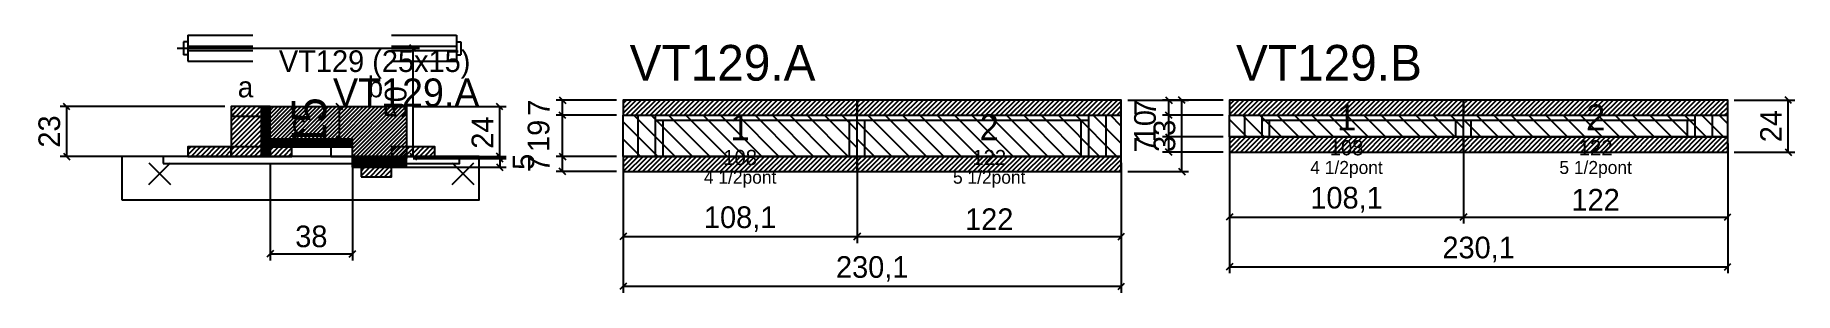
# Model space of a CAD drawing. Extents: x -69 to 744, y -82 to 37.
import ezdxf
from ezdxf.enums import TextEntityAlignment as Align

# ---------------------------------------------------------------- set-up
doc = ezdxf.new("R2010")
doc.units = 0
for name, color, linetype in [('5', 5, 'Continuous'), ('barrote', 126, 'Continuous'), ('CONCRETO', 251, 'Continuous'), ('COTA', 241, 'Continuous'), ('Cota Seção (2x)', 241, 'Continuous'), ('detalhes', 7, 'Continuous'), ('Hachura', 251, 'Continuous'), ('Madeira', 126, 'Continuous'), ('NOMENCLATURA', 7, 'Continuous'), ('Painéis', 200, 'Continuous'), ('presilha', 224, 'Continuous'), ('Reaproveitamento', 30, 'Continuous'), ('SARR_2.2x7', 40, 'Continuous'), ('SARR_3.5x7', 81, 'Continuous'), ('SCO-___-LAJ', 224, 'Continuous'), ('TENSOR', 224, 'Continuous'), ('texto', 7, 'Continuous'), ('Texto Seção', 7, 'Continuous')]:
    doc.layers.add(name, color=color, linetype=linetype)
doc.dimstyles.new('PAINEL', dxfattribs={"dimtxt": 10, "dimasz": 3, "dimexe": 3, "dimexo": 3, "dimgap": 3, "dimtad": 1, "dimblk": 'OBLIQUE', "dimblk1": 'OBLIQUE', "dimcen": 2.5, "dimclrd": 4, "dimclre": 4, "dimclrt": 240, "dimazin": 3, "dimtfac": 1, "dimtmove": 0, "dimatfit": 3})
doc.dimstyles.new('SECAO2X', dxfattribs={"dimtxt": 16, "dimasz": 3, "dimexe": 3, "dimexo": 3, "dimgap": 3, "dimtad": 1, "dimblk": 'OBLIQUE', "dimblk1": 'OBLIQUE', "dimcen": 2.5, "dimclrd": 4, "dimclre": 4, "dimclrt": 240, "dimazin": 3, "dimtfac": 1, "dimtmove": 0, "dimatfit": 3})

# ---------------------------------------------------------------- blocks, each defined once
blk = doc.blocks.new('_OBLIQUE')
at = {"color": 0, "linetype": 'BYBLOCK'}
blk.add_line((-0.5, -0.5), (0.5, 0.5), dxfattribs=at)

msp = doc.modelspace()

# ---------------------------------------------------------------- hatches: boundary and pattern name
at = {"layer": 'COTA'}
h = msp.add_hatch(dxfattribs=at)
h.set_pattern_fill('ANSI31', scale=0.4)
h.paths.add_polyline_path([(40, -11), (40, 4), (103, 4), (103, -20), (78, -20), (78, -11)])
h = msp.add_hatch(dxfattribs=at)
h.set_pattern_fill('ANSI31', scale=0.5)
h.paths.add_polyline_path([(203, 0), (311.1, 0), (311.1, 7), (203, 7)])
h = msp.add_hatch(dxfattribs=at)
h.set_pattern_fill('ANSI31', scale=0.5)
h.paths.add_polyline_path([(311.1, 0), (433.1, 0), (433.1, 7), (311.1, 7)])
h = msp.add_hatch(dxfattribs=at)
h.set_pattern_fill('ANSI31', scale=0.5)
h.paths.add_polyline_path([(483.1, 0), (591.2, 0), (591.2, 7), (483.1, 7)])
h = msp.add_hatch(dxfattribs=at)
h.set_pattern_fill('ANSI31', scale=0.5)
h.paths.add_polyline_path([(591.2, 0), (713.2, 0), (713.2, 7), (591.2, 7)])
h = msp.add_hatch(dxfattribs=at)
h.set_pattern_fill('ANSI31', scale=0.5)
h.paths.add_polyline_path([(483.1, -17), (591.2, -17), (591.2, -10), (483.1, -10)])
h = msp.add_hatch(dxfattribs=at)
h.set_pattern_fill('ANSI31', scale=0.5)
h.paths.add_polyline_path([(591.2, -17), (713.2, -17), (713.2, -10), (591.2, -10)])
h = msp.add_hatch(dxfattribs=at)
h.set_pattern_fill('ANSI31', scale=0.5)
h.paths.add_polyline_path([(203, -26), (311.1, -26), (311.1, -19), (203, -19)])
h = msp.add_hatch(dxfattribs=at)
h.set_pattern_fill('ANSI31', scale=0.5)
h.paths.add_polyline_path([(311.1, -26), (433.1, -26), (433.1, -19), (311.1, -19)])
at = {"layer": 'Hachura'}
h = msp.add_hatch(dxfattribs=at)
h.set_pattern_fill('ANSI31', scale=0.5)
h.paths.add_polyline_path([(22, -19), (36, -19), (36, 4), (22, 4)])
h = msp.add_hatch(dxfattribs=at)
h.set_pattern_fill('ANSI31', scale=0.5)
h.paths.add_polyline_path([(22, -0.4), (36, -0.4), (36, 4), (22, 4)])
h = msp.add_hatch(dxfattribs=at)
h.set_pattern_fill('SOLID')
h.paths.add_polyline_path([(36, -19), (40, -19), (40, 4), (36, 4)])
h = msp.add_hatch(dxfattribs=at)
h.set_pattern_fill('ANSI31', scale=0.5)
h.paths.add_polyline_path([(2, -19), (22, -19), (22, -14.6), (2, -14.6)])
h = msp.add_hatch(dxfattribs=at)
h.set_pattern_fill('SOLID')
h.paths.add_polyline_path([(40, -14.6), (78, -14.6), (78, -11), (40, -11)])
h = msp.add_hatch(dxfattribs=at)
h.set_pattern_fill('ANSI31', scale=0.5)
h.paths.add_polyline_path([(40, -19), (50, -19), (50, -14.6), (40, -14.6)])
h = msp.add_hatch(dxfattribs=at)
h.set_pattern_fill('ANSI31', scale=0.5)
h.paths.add_polyline_path([(96, -19), (116, -19), (116, -14.6), (96, -14.6)])
h = msp.add_hatch(dxfattribs=at)
h.set_pattern_fill('SOLID')
h.paths.add_polyline_path([(78, -19), (82, -19), (82, -24), (78, -24)])
h = msp.add_hatch(dxfattribs=at)
h.set_pattern_fill('SOLID')
h.paths.add_polyline_path([(78, -24), (103, -24), (103, -20), (78, -20)])
h = msp.add_hatch(dxfattribs=at)
h.set_pattern_fill('ANSI31', scale=0.5)
h.paths.add_polyline_path([(82, -19), (96, -19), (96, -24), (82, -24)])
h = msp.add_hatch(dxfattribs=at)
h.set_pattern_fill('ANSI31', scale=0.5)
h.paths.add_polyline_path([(82, -28.4), (96, -28.4), (96, -24), (82, -24)])

# ---------------------------------------------------------------- linework, layer by layer
for p, q in [((0, 34), (0, 28)), ((2, 34), (0, 34)), ((2, 37), (32, 37)), ((2, 37), (2, 25)), ((96, 37), (126, 37)), ((126, 37), (126, 25)), ((126, 34), (128, 34)), ((128, 34), (128, 28)), ((2, 28), (0, 28)), ((2, 32), (32, 32)), ((2, 30), (32, 30)), ((2, 25), (32, 25)), ((96, 32), (126, 32)), ((96, 30), (126, 30)), ((96, 25), (126, 25)), ((126, 28), (128, 28))]:
    msp.add_line(p, q)
at = {"layer": 'barrote'}
msp.add_lwpolyline([(-28.5, -39), (136.5, -39), (136.5, -19), (-28.5, -19)], close=True, dxfattribs=at)
at = {"layer": 'CONCRETO'}
msp.add_lwpolyline([(40, -11), (40, 4), (103, 4), (103, -20), (78, -20), (78, -11)], close=True, dxfattribs=at)
at = {"layer": 'Madeira'}
for points in [[(22, -19), (36, -19), (36, 4), (22, 4)], [(22, -0.4), (36, -0.4), (36, 4), (22, 4)], [(2, -19), (22, -19), (22, -14.6), (2, -14.6)], [(22, -19), (36, -19), (36, -14.6), (22, -14.6)], [(40, -19), (50, -19), (50, -14.6), (40, -14.6)], [(68, -19), (78, -19), (78, -14.6), (68, -14.6)], [(96, -19), (116, -19), (116, -14.6), (96, -14.6)], [(82, -19), (96, -19), (96, -24), (82, -24)], [(82, -28.4), (96, -28.4), (96, -24), (82, -24)]]:
    msp.add_lwpolyline(points, close=True, dxfattribs=at)
at = {"layer": 'Painéis'}
for p, q in [((203, 0), (311.1, 0)), ((203, -19), (203, 0)), ((311.1, -19), (311.1, 0)), ((311.1, -19), (311.1, 0)), ((311.1, 0), (433.1, 0)), ((311.1, -19), (311.1, 0)), ((433.1, -19), (433.1, 0)), ((483.1, 0), (591.2, 0)), ((483.1, -10), (483.1, 0)), ((591.2, -10), (591.2, 0)), ((591.2, -10), (591.2, 0)), ((591.2, 0), (713.2, 0)), ((591.2, -10), (591.2, 0)), ((713.2, -10), (713.2, 0)), ((483.1, -10), (591.2, -10)), ((591.2, -10), (713.2, -10)), ((203, -19), (311.1, -19)), ((311.1, -19), (433.1, -19))]:
    msp.add_line(p, q, dxfattribs=at)
for points in [[(36, -19), (40, -19), (40, 4), (36, 4)], [(40, -14.6), (78, -14.6), (78, -11), (40, -11)], [(78, -19), (82, -19), (82, -24), (78, -24)], [(78, -24), (103, -24), (103, -20), (78, -20)]]:
    msp.add_lwpolyline(points, close=True, dxfattribs=at)
at = {"layer": 'presilha'}
for p, q in [((-16, -32), (-6, -22)), ((-16, -22), (-6, -32)), ((124, -32), (134, -22)), ((124, -22), (134, -32))]:
    msp.add_line(p, q, dxfattribs=at)
at = {"layer": 'Reaproveitamento', "color": 30}
for p, q in [((227, -19), (208, 0)), ((235, -19), (216, 0)), ((243, -19), (224, 0)), ((251, -19), (232, 0)), ((259, -19), (240, 0)), ((267, -19), (248, 0)), ((275, -19), (256, 0)), ((283, -19), (264, 0)), ((291, -19), (272, 0)), ((299, -19), (280, 0)), ((307, -19), (288, 0)), ((311.1, -15.1), (296, 0)), ((311.1, -7.1), (304, 0)), ((335.1, -19), (316.1, 0)), ((343.1, -19), (324.1, 0)), ((351.1, -19), (332.1, 0)), ((359.1, -19), (340.1, 0)), ((367.1, -19), (348.1, 0)), ((375.1, -19), (356.1, 0)), ((383.1, -19), (364.1, 0)), ((391.1, -19), (372.1, 0)), ((399.1, -19), (380.1, 0)), ((407.1, -19), (388.1, 0)), ((415.1, -19), (396.1, 0)), ((423.1, -19), (404.1, 0)), ((431.1, -19), (412.1, 0)), ((433.1, -13), (420.1, 0)), ((433.1, -5), (428.1, 0)), ((499.1, -10), (489.1, 0)), ((507.1, -10), (497.1, 0)), ((515.1, -10), (505.1, 0)), ((523.1, -10), (513.1, 0)), ((531.1, -10), (521.1, 0)), ((539.1, -10), (529.1, 0)), ((547.1, -10), (537.1, 0)), ((555.1, -10), (545.1, 0)), ((563.1, -10), (553.1, 0)), ((571.1, -10), (561.1, 0)), ((579.1, -10), (569.1, 0)), ((587.1, -10), (577.1, 0)), ((591.2, -6.1), (585.1, 0)), ((607.2, -10), (597.2, 0)), ((615.2, -10), (605.2, 0)), ((623.2, -10), (613.2, 0)), ((631.2, -10), (621.2, 0)), ((639.2, -10), (629.2, 0)), ((647.2, -10), (637.2, 0)), ((655.2, -10), (645.2, 0)), ((663.2, -10), (653.2, 0)), ((671.2, -10), (661.2, 0)), ((679.2, -10), (669.2, 0)), ((687.2, -10), (677.2, 0)), ((695.2, -10), (685.2, 0)), ((703.2, -10), (693.2, 0)), ((711.2, -10), (701.2, 0)), ((713.2, -4), (709.2, 0)), ((219, -19), (203, -3)), ((327.1, -19), (311.1, -3)), ((491.1, -10), (483.1, -2)), ((599.2, -10), (591.2, -2)), ((211, -19), (203, -11)), ((319.1, -19), (311.1, -11)), ((483.1, -10), (483.1, -10)), ((591.2, -10), (591.2, -10)), ((203, -19), (203, -19)), ((311.1, -19), (311.1, -19))]:
    msp.add_line(p, q, dxfattribs=at)
at = {"layer": 'SARR_2.2x7'}
for p, q in [((210, -19), (210, 0)), ((426.1, -19), (426.1, 0)), ((490.1, -10), (490.1, 0)), ((706.2, -10), (706.2, 0)), ((218, -2.2), (311.1, -2.2)), ((311.1, -2.2), (418.1, -2.2)), ((498.1, -2.2), (591.2, -2.2)), ((591.2, -2.2), (698.2, -2.2))]:
    msp.add_line(p, q, dxfattribs=at)
at = {"layer": 'SARR_3.5x7'}
for p, q in [((218, -19), (218, 0)), ((311.1, -19), (311.1, 0)), ((311.1, -19), (311.1, 0)), ((418.1, -19), (418.1, 0)), ((498.1, -10), (498.1, 0)), ((591.2, -10), (591.2, 0)), ((591.2, -10), (591.2, 0)), ((698.2, -10), (698.2, 0)), ((221.5, -19), (221.5, -2.2)), ((307.6, -19), (307.6, -2.2)), ((314.6, -19), (314.6, -2.2)), ((414.6, -19), (414.6, -2.2)), ((501.6, -10), (501.6, -2.2)), ((587.7, -10), (587.7, -2.2)), ((594.7, -10), (594.7, -2.2)), ((694.7, -10), (694.7, -2.2)), ((498.1, -10), (501.6, -10)), ((587.7, -10), (591.2, -10)), ((591.2, -10), (594.7, -10)), ((694.7, -10), (698.2, -10)), ((218, -19), (221.5, -19)), ((307.6, -19), (311.1, -19)), ((311.1, -19), (314.6, -19)), ((414.6, -19), (418.1, -19))]:
    msp.add_line(p, q, dxfattribs=at)
at = {"layer": 'SCO-___-LAJ'}
for points in [[(203, 0), (311.1, 0), (311.1, 7), (203, 7)], [(311.1, 0), (433.1, 0), (433.1, 7), (311.1, 7)], [(483.1, 0), (591.2, 0), (591.2, 7), (483.1, 7)], [(591.2, 0), (713.2, 0), (713.2, 7), (591.2, 7)], [(483.1, -17), (591.2, -17), (591.2, -10), (483.1, -10)], [(591.2, -17), (713.2, -17), (713.2, -10), (591.2, -10)], [(-9.5, -22.2), (127.5, -22.2), (127.5, -19), (-9.5, -19)], [(203, -26), (311.1, -26), (311.1, -19), (203, -19)], [(311.1, -26), (433.1, -26), (433.1, -19), (311.1, -19)]]:
    msp.add_lwpolyline(points, close=True, dxfattribs=at)
at = {"layer": 'TENSOR'}
msp.add_line((-3, 31), (101, 31), dxfattribs=at)

# ---------------------------------------------------------------- texts
at = {"layer": '5'}
for s, height, p in [('1', 12, (257.05, -5.5)), ('2', 12, (372.1, -5.5)), ('1', 12, (537.15, -1)), ('2', 12, (652.2, -1)), ('108', 7, (257.05, -19.5)), ('122', 7, (372.1, -19.5)), ('108', 7, (537.15, -15)), ('122', 7, (652.2, -15))]:
    msp.add_text(s, height=height, dxfattribs=at).set_placement(p, align=Align.MIDDLE_CENTER)
at = {"layer": 'detalhes'}
for s, p in [('b', (85, 8.3)), ('a', (25, 8.3)), ('c', (50, -8.5))]:
    msp.add_text(s, height=9.6, dxfattribs=at).set_placement(p)
at = {"layer": 'NOMENCLATURA'}
for s, p in [('VT129.A', (206, 16)), ('VT129.B', (486.1, 16))]:
    msp.add_text(s, height=16.5, dxfattribs=at).set_placement(p)
at = {"layer": 'texto', "char_height": 6, "attachment_point": 5}
for s, insert in [('4 1/2pont', (537.15, -25)), ('5 1/2pont', (652.2, -25)), ('4 1/2pont', (257.05, -29.5)), ('5 1/2pont', (372.1, -29.5))]:
    msp.add_mtext(s, dxfattribs=dict(at, insert=insert))
at = {"layer": 'Texto Seção'}
for s, height, p in [('VT129 (25x15)', 10, (44, 20)), ('VT129.A', 13, (69, 4))]:
    msp.add_text(s, height=height, dxfattribs=at).set_placement(p)

# ---------------------------------------------------------------- dimensions: what is measured, and where the dimension line sits
at = {"layer": 'COTA'}
for base, p1, p2 in [((106, -19), (96, -19), (96, 31)), ((175, 0), (203, 0), (203, 7)), ((461.1, -26), (433.1, -26), (433.1, 7)), ((455.1, 0), (483.1, 0), (483.1, 7)), ((741.2, -17), (713.2, -17), (713.2, 7)), ((-54, -19), (2, -19), (22, 4)), ((146, -20), (103, -20), (103, 4)), ((175, -19), (203, -19), (203, 0)), ((455.1, -10), (483.1, -10), (483.1, 0)), ((455.1, -17), (483.1, -17), (483.1, -10)), ((146, -19), (96, -19), (96, -24)), ((175, -26), (203, -26), (203, -19))]:
    msp.add_linear_dim(base=base, p1=p1, p2=p2, angle=90, dimstyle='PAINEL', dxfattribs=at).render()
for base, p1, p2 in [((483.1, -47), (483.1, -10), (591.2, -10)), ((483.1, -70), (483.1, -10), (713.2, -10)), ((591.2, -47), (591.2, -10), (713.2, -10)), ((40, -64), (40, -19), (78, -19)), ((203, -56), (203, -19), (311.1, -19)), ((203, -79), (203, -19), (433.1, -19)), ((311.1, -56), (311.1, -19), (433.1, -19))]:
    msp.add_linear_dim(base=base, p1=p1, p2=p2, dimstyle='PAINEL', dxfattribs=at).render()
at = {"layer": 'Cota Seção (2x)'}
msp.add_linear_dim(base=(72, -11), p1=(40, -11), p2=(40, 4), angle=90, dimstyle='SECAO2X', dxfattribs=at).render()

doc.saveas('drawing.dxf')
